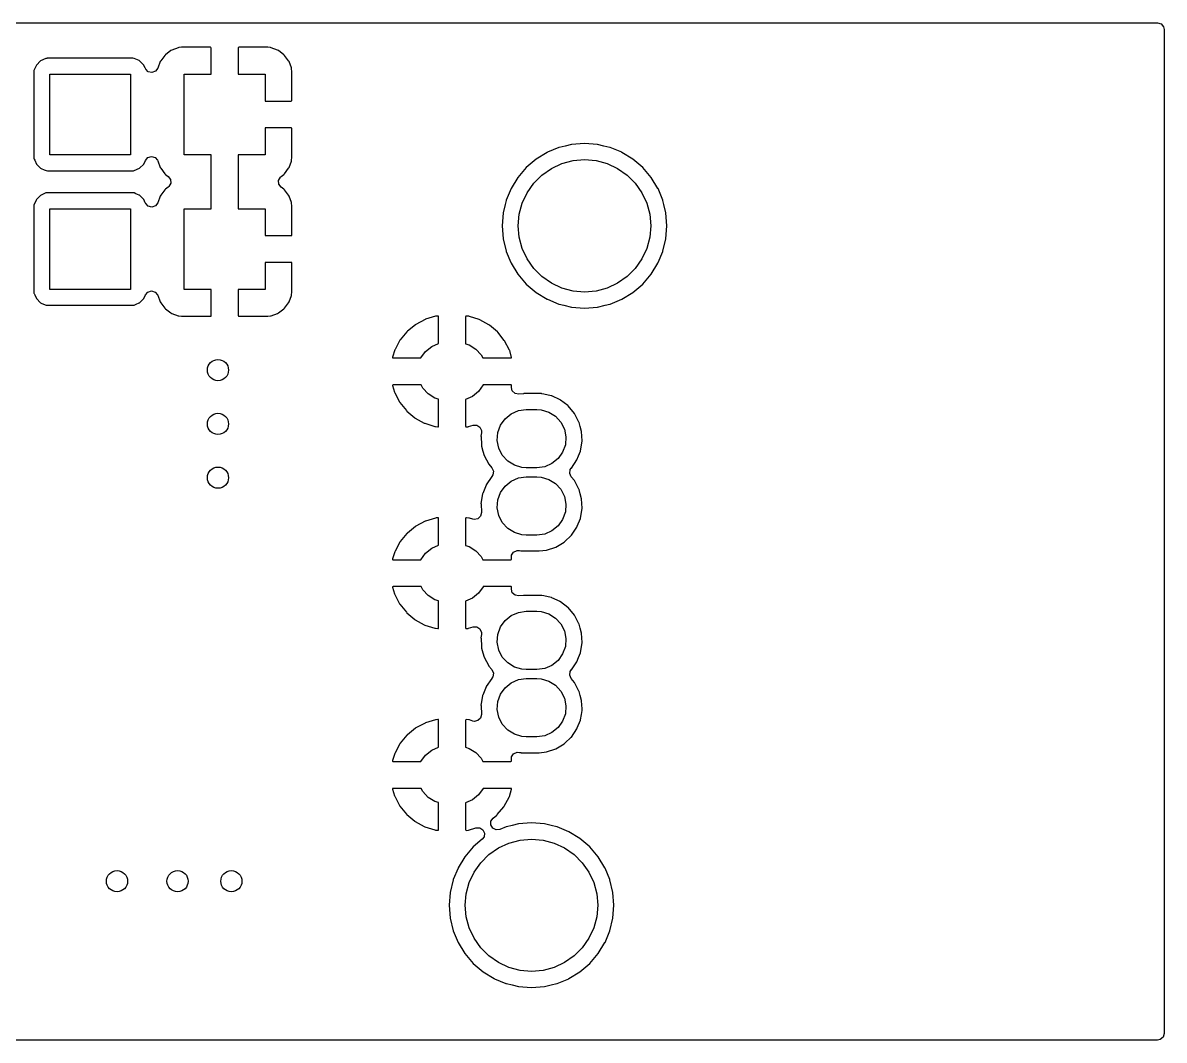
# Model space of a CAD drawing. Extents: x 0.02 to 1.58, y 0.02 to 0.78.
# Drawn here: x 0.73 to 1.578, y 0.022 to 0.778 of the extents above; entities that cross this region are included whole.
import ezdxf

# ---------------------------------------------------------------- set-up
doc = ezdxf.new("R2010")
doc.units = 0
doc.header["$MEASUREMENT"] = 0
doc.layers.add('BLACK', color=7, linetype='CONTINUOUS')

msp = doc.modelspace()

# ---------------------------------------------------------------- linework, layer by layer
at = {"layer": 'BLACK', "linetype": 'CONTINUOUS'}
for p, q in [((0.02677, 0.77819), (1.57323, 0.77819)), ((1.57323, 0.77819), (1.57591, 0.7774)), ((1.57591, 0.7774), (1.57774, 0.77529)), ((1.57774, 0.77529), (1.57819, 0.77323)), ((1.57819, 0.77323), (1.57819, 0.02677)), ((0.84001, 0.75751), (0.836, 0.7545)), ((0.84063, 0.75785), (0.84001, 0.75751)), ((0.84537, 0.75962), (0.84063, 0.75785)), ((0.84597, 0.75977), (0.84537, 0.75962)), ((0.84797, 0.75999), (0.84597, 0.75977)), ((0.84824, 0.76), (0.84797, 0.75999)), ((0.86947, 0.76), (0.84824, 0.76)), ((0.86977, 0.75993), (0.86947, 0.76)), ((0.86982, 0.75989), (0.86977, 0.75993)), ((0.87, 0.75929), (0.86982, 0.75989)), ((0.87, 0.74), (0.87, 0.75929)), ((0.89007, 0.75977), (0.89, 0.75947)), ((0.89, 0.75947), (0.89, 0.74)), ((0.89011, 0.75982), (0.89007, 0.75977)), ((0.89071, 0.76), (0.89011, 0.75982)), ((0.91176, 0.76), (0.89071, 0.76)), ((0.91203, 0.75999), (0.91176, 0.76)), ((0.91403, 0.75977), (0.91203, 0.75999)), ((0.91463, 0.75962), (0.91403, 0.75977)), ((0.91937, 0.75785), (0.91463, 0.75962)), ((0.91999, 0.75751), (0.91937, 0.75785)), ((0.924, 0.7545), (0.91999, 0.75751)), ((0.74007, 0.7468), (0.73829, 0.74277)), ((0.74318, 0.74992), (0.74007, 0.7468)), ((0.74721, 0.75171), (0.74318, 0.74992)), ((0.74781, 0.75178), (0.74721, 0.75171)), ((0.7481, 0.75181), (0.74781, 0.75178)), ((0.74824, 0.75183), (0.7481, 0.75181)), ((0.7481, 0.75181), (0.7481, 0.75181)), ((0.81176, 0.75183), (0.74824, 0.75183)), ((0.81277, 0.75171), (0.81176, 0.75183)), ((0.81404, 0.75115), (0.81277, 0.75171)), ((0.81638, 0.75012), (0.81404, 0.75115)), ((0.8168, 0.74993), (0.81638, 0.75012)), ((0.81638, 0.75012), (0.81638, 0.75012)), ((0.81992, 0.74682), (0.8168, 0.74993)), ((0.82099, 0.7444), (0.81992, 0.74682)), ((0.83215, 0.74937), (0.83029, 0.7444)), ((0.83249, 0.74999), (0.83215, 0.74937)), ((0.8355, 0.75401), (0.83249, 0.74999)), ((0.836, 0.7545), (0.8355, 0.75401)), ((0.9245, 0.75401), (0.924, 0.7545)), ((0.92751, 0.74999), (0.9245, 0.75401)), ((0.92785, 0.74937), (0.92751, 0.74999)), ((0.92963, 0.74463), (0.92785, 0.74937)), ((0.73829, 0.74277), (0.73817, 0.74176)), ((0.73817, 0.74176), (0.73817, 0.67824)), ((0.75, 0.68), (0.75, 0.74)), ((0.75, 0.74), (0.81, 0.74)), ((0.81, 0.74), (0.81, 0.68)), ((0.82111, 0.74413), (0.82099, 0.7444)), ((0.82129, 0.74377), (0.82111, 0.74413)), ((0.82326, 0.7418), (0.82129, 0.74377)), ((0.82599, 0.7412), (0.82326, 0.7418)), ((0.82861, 0.74217), (0.82599, 0.7412)), ((0.83029, 0.7444), (0.82861, 0.74217)), ((0.85, 0.68), (0.85, 0.74)), ((0.85, 0.74), (0.87, 0.74)), ((0.89, 0.74), (0.91, 0.74)), ((0.91, 0.74), (0.91, 0.72)), ((0.92977, 0.74403), (0.92963, 0.74463)), ((0.92998, 0.74203), (0.92977, 0.74403)), ((0.93, 0.74176), (0.92998, 0.74203)), ((0.93, 0.72053), (0.93, 0.74176)), ((0.91, 0.72), (0.92929, 0.72)), ((0.92929, 0.72), (0.92989, 0.72018)), ((0.92989, 0.72018), (0.92993, 0.72023)), ((0.92993, 0.72023), (0.93, 0.72053)), ((0.92947, 0.7), (0.91, 0.7)), ((0.91, 0.7), (0.91, 0.68)), ((0.92977, 0.69993), (0.92947, 0.7)), ((0.92982, 0.69989), (0.92977, 0.69993)), ((0.93, 0.69929), (0.92982, 0.69989)), ((0.93, 0.67824), (0.93, 0.69929)), ((1.13785, 0.68775), (1.13296, 0.68657)), ((1.14743, 0.6885), (1.13785, 0.68775)), ((1.157, 0.68775), (1.14743, 0.6885)), ((1.16189, 0.68657), (1.157, 0.68775)), ((0.81, 0.68), (0.75, 0.68)), ((0.82291, 0.678), (0.82558, 0.67882)), ((0.82558, 0.67882), (0.82828, 0.67806)), ((0.87, 0.68), (0.85, 0.68)), ((0.87, 0.64), (0.87, 0.68)), ((0.91, 0.68), (0.89, 0.68)), ((0.89, 0.68), (0.89, 0.64)), ((1.11963, 0.68183), (1.11143, 0.6768)), ((1.11981, 0.6819), (1.11963, 0.68183)), ((1.12832, 0.68543), (1.11981, 0.6819)), ((1.11981, 0.6819), (1.11981, 0.6819)), ((1.1285, 0.6855), (1.12832, 0.68543)), ((1.12832, 0.68543), (1.12832, 0.68543)), ((1.12869, 0.68555), (1.1285, 0.6855)), ((1.13296, 0.68657), (1.12869, 0.68555)), ((1.12869, 0.68555), (1.12869, 0.68555)), ((1.16616, 0.68555), (1.16189, 0.68657)), ((1.16635, 0.6855), (1.16616, 0.68555)), ((1.16616, 0.68555), (1.16616, 0.68555)), ((1.16653, 0.68543), (1.16635, 0.6855)), ((1.17504, 0.6819), (1.16653, 0.68543)), ((1.16653, 0.68543), (1.16653, 0.68543)), ((1.17522, 0.68183), (1.17504, 0.6819)), ((1.17504, 0.6819), (1.17504, 0.6819)), ((1.18342, 0.6768), (1.17522, 0.68183)), ((0.73817, 0.67824), (0.73829, 0.67721)), ((0.73829, 0.67721), (0.73844, 0.67687)), ((0.73844, 0.67687), (0.73844, 0.67687)), ((0.73844, 0.67687), (0.73884, 0.67597)), ((0.73884, 0.67597), (0.74008, 0.67318)), ((0.74008, 0.67318), (0.7432, 0.67007)), ((0.81279, 0.66829), (0.81682, 0.67008)), ((0.81682, 0.67008), (0.81993, 0.6732)), ((0.81993, 0.6732), (0.82111, 0.67586)), ((0.82111, 0.67586), (0.82291, 0.678)), ((0.82828, 0.67806), (0.83013, 0.67597)), ((0.83013, 0.67597), (0.83029, 0.6756)), ((0.83029, 0.6756), (0.83215, 0.67063)), ((0.83215, 0.67063), (0.83249, 0.67001)), ((0.92751, 0.67001), (0.92785, 0.67063)), ((0.92785, 0.67063), (0.92963, 0.67537)), ((0.92963, 0.67537), (0.92977, 0.67597)), ((0.92977, 0.67597), (0.92998, 0.67797)), ((0.92998, 0.67797), (0.93, 0.67824)), ((1.10413, 0.67056), (1.09789, 0.66326)), ((1.11143, 0.6768), (1.10413, 0.67056)), ((1.12282, 0.66989), (1.13059, 0.67351)), ((1.13059, 0.67351), (1.13888, 0.67573)), ((1.13888, 0.67573), (1.14743, 0.67648)), ((1.14743, 0.67648), (1.15597, 0.67573)), ((1.15597, 0.67573), (1.16426, 0.67351)), ((1.16426, 0.67351), (1.17203, 0.66989)), ((1.19072, 0.67056), (1.18342, 0.6768)), ((1.19696, 0.66326), (1.19072, 0.67056)), ((0.7432, 0.67007), (0.74362, 0.66988)), ((0.74362, 0.66988), (0.74362, 0.66988)), ((0.74362, 0.66988), (0.74596, 0.66885)), ((0.74596, 0.66885), (0.74723, 0.66829)), ((0.74723, 0.66829), (0.74824, 0.66817)), ((0.74824, 0.66817), (0.81176, 0.66817)), ((0.81176, 0.66817), (0.8119, 0.66819)), ((0.8119, 0.66819), (0.8122, 0.66822)), ((0.8119, 0.66819), (0.8119, 0.66819)), ((0.8122, 0.66822), (0.81279, 0.66829)), ((0.83249, 0.67001), (0.8355, 0.666)), ((0.8355, 0.666), (0.836, 0.6655)), ((0.836, 0.6655), (0.83804, 0.66397)), ((0.83804, 0.66397), (0.83971, 0.66173)), ((0.83971, 0.66173), (0.83991, 0.65894)), ((0.92009, 0.66106), (0.92143, 0.66351)), ((0.92143, 0.66351), (0.92196, 0.66397)), ((0.92196, 0.66397), (0.924, 0.6655)), ((0.924, 0.6655), (0.9245, 0.666)), ((0.9245, 0.666), (0.92751, 0.67001)), ((1.09789, 0.66326), (1.09287, 0.65507)), ((1.10973, 0.6589), (1.11579, 0.66497)), ((1.11579, 0.66497), (1.12282, 0.66989)), ((1.17203, 0.66989), (1.17906, 0.66497)), ((1.17906, 0.66497), (1.18512, 0.6589)), ((1.20198, 0.65507), (1.19696, 0.66326)), ((0.8355, 0.654), (0.83249, 0.64999)), ((0.836, 0.6545), (0.8355, 0.654)), ((0.83804, 0.65603), (0.836, 0.6545)), ((0.83857, 0.65649), (0.83804, 0.65603)), ((0.83991, 0.65894), (0.83857, 0.65649)), ((0.92029, 0.65827), (0.92009, 0.66106)), ((0.92196, 0.65603), (0.92029, 0.65827)), ((0.924, 0.6545), (0.92196, 0.65603)), ((0.9245, 0.654), (0.924, 0.6545)), ((0.92751, 0.64999), (0.9245, 0.654)), ((1.09279, 0.65489), (1.08926, 0.64637)), ((1.09287, 0.65507), (1.09279, 0.65489)), ((1.09279, 0.65489), (1.09279, 0.65489)), ((1.10481, 0.65187), (1.10973, 0.6589)), ((1.18512, 0.6589), (1.19004, 0.65187)), ((1.20206, 0.65489), (1.20198, 0.65507)), ((1.20559, 0.64637), (1.20206, 0.65489)), ((1.20206, 0.65489), (1.20206, 0.65489)), ((0.73911, 0.64463), (0.73829, 0.64277)), ((0.73988, 0.64638), (0.73911, 0.64463)), ((0.74007, 0.6468), (0.73988, 0.64638)), ((0.73988, 0.64638), (0.73988, 0.64638)), ((0.74318, 0.64992), (0.74007, 0.6468)), ((0.74721, 0.65171), (0.74318, 0.64992)), ((0.74781, 0.65178), (0.74721, 0.65171)), ((0.7481, 0.65181), (0.74781, 0.65178)), ((0.74824, 0.65183), (0.7481, 0.65181)), ((0.7481, 0.65181), (0.7481, 0.65181)), ((0.81176, 0.65183), (0.74824, 0.65183)), ((0.81277, 0.65171), (0.81176, 0.65183)), ((0.81404, 0.65115), (0.81277, 0.65171)), ((0.81638, 0.65012), (0.81404, 0.65115)), ((0.8168, 0.64993), (0.81638, 0.65012)), ((0.81638, 0.65012), (0.81638, 0.65012)), ((0.81992, 0.64682), (0.8168, 0.64993)), ((0.82099, 0.6444), (0.81992, 0.64682)), ((0.83215, 0.64937), (0.83029, 0.6444)), ((0.83249, 0.64999), (0.83215, 0.64937)), ((0.92785, 0.64937), (0.92751, 0.64999)), ((0.92963, 0.64463), (0.92785, 0.64937)), ((0.92977, 0.64403), (0.92963, 0.64463)), ((1.08914, 0.646), (1.08845, 0.64311)), ((1.08919, 0.64619), (1.08914, 0.646)), ((1.08914, 0.646), (1.08914, 0.646)), ((1.08926, 0.64637), (1.08919, 0.64619)), ((1.08926, 0.64637), (1.08926, 0.64637)), ((1.10118, 0.6441), (1.10481, 0.65187)), ((1.19004, 0.65187), (1.19367, 0.6441)), ((1.20566, 0.64619), (1.20559, 0.64637)), ((1.20559, 0.64637), (1.20559, 0.64637)), ((1.20571, 0.646), (1.20566, 0.64619)), ((1.2064, 0.64311), (1.20571, 0.646)), ((1.20571, 0.646), (1.20571, 0.646)), ((0.73829, 0.64277), (0.73817, 0.64176)), ((0.73817, 0.64176), (0.73817, 0.57824)), ((0.75, 0.58), (0.75, 0.64)), ((0.75, 0.64), (0.81, 0.64)), ((0.81, 0.64), (0.81, 0.58)), ((0.82111, 0.64413), (0.82099, 0.6444)), ((0.82129, 0.64377), (0.82111, 0.64413)), ((0.82326, 0.6418), (0.82129, 0.64377)), ((0.82599, 0.6412), (0.82326, 0.6418)), ((0.82861, 0.64217), (0.82599, 0.6412)), ((0.83029, 0.6444), (0.82861, 0.64217)), ((0.85, 0.58), (0.85, 0.64)), ((0.85, 0.64), (0.87, 0.64)), ((0.89, 0.64), (0.91, 0.64)), ((0.91, 0.64), (0.91, 0.62)), ((0.92998, 0.64203), (0.92977, 0.64403)), ((0.93, 0.64176), (0.92998, 0.64203)), ((0.93, 0.62053), (0.93, 0.64176)), ((1.08695, 0.63685), (1.08619, 0.62727)), ((1.08845, 0.64311), (1.08695, 0.63685)), ((1.09896, 0.63581), (1.10118, 0.6441)), ((1.19367, 0.6441), (1.19589, 0.63581)), ((1.2079, 0.63685), (1.2064, 0.64311)), ((1.20866, 0.62727), (1.2079, 0.63685)), ((1.09821, 0.62727), (1.09896, 0.63581)), ((1.19589, 0.63581), (1.19664, 0.62727)), ((0.91, 0.62), (0.92929, 0.62)), ((0.92929, 0.62), (0.92989, 0.62018)), ((0.92989, 0.62018), (0.92993, 0.62023)), ((0.92993, 0.62023), (0.93, 0.62053)), ((1.08619, 0.62727), (1.08695, 0.61769)), ((1.09896, 0.61872), (1.09821, 0.62727)), ((1.19664, 0.62727), (1.19589, 0.61872)), ((1.2079, 0.61769), (1.20866, 0.62727)), ((1.08695, 0.61769), (1.08919, 0.60835)), ((1.10118, 0.61044), (1.09896, 0.61872)), ((1.19589, 0.61872), (1.19367, 0.61044)), ((1.20566, 0.60835), (1.2079, 0.61769)), ((1.08919, 0.60835), (1.08926, 0.60817)), ((1.08926, 0.60817), (1.08926, 0.60817)), ((1.08926, 0.60817), (1.09269, 0.59989)), ((1.10481, 0.60266), (1.10118, 0.61044)), ((1.10973, 0.59563), (1.10481, 0.60266)), ((1.19004, 0.60266), (1.18512, 0.59563)), ((1.19367, 0.61044), (1.19004, 0.60266)), ((1.20216, 0.59989), (1.20559, 0.60817)), ((1.20559, 0.60817), (1.20566, 0.60835)), ((1.20559, 0.60817), (1.20559, 0.60817)), ((0.92947, 0.6), (0.91, 0.6)), ((0.91, 0.6), (0.91, 0.58)), ((0.92977, 0.59993), (0.92947, 0.6)), ((0.92982, 0.59989), (0.92977, 0.59993)), ((0.93, 0.59929), (0.92982, 0.59989)), ((0.93, 0.57824), (0.93, 0.59929)), ((1.09269, 0.59989), (1.09287, 0.59947)), ((1.09287, 0.59947), (1.09789, 0.59128)), ((1.11579, 0.58957), (1.10973, 0.59563)), ((1.18512, 0.59563), (1.17906, 0.58957)), ((1.19696, 0.59128), (1.20198, 0.59947)), ((1.20198, 0.59947), (1.20216, 0.59989)), ((1.09789, 0.59128), (1.10413, 0.58397)), ((1.12282, 0.58465), (1.11579, 0.58957)), ((1.17906, 0.58957), (1.17203, 0.58465)), ((1.19072, 0.58397), (1.19696, 0.59128)), ((0.73817, 0.57824), (0.73829, 0.57721)), ((0.73829, 0.57721), (0.73844, 0.57687)), ((0.73844, 0.57687), (0.73844, 0.57687)), ((0.73844, 0.57687), (0.73884, 0.57597)), ((0.81, 0.58), (0.75, 0.58)), ((0.82111, 0.57586), (0.82291, 0.578)), ((0.82291, 0.578), (0.82558, 0.57882)), ((0.82558, 0.57882), (0.82828, 0.57806)), ((0.82828, 0.57806), (0.83013, 0.57597)), ((0.87, 0.58), (0.85, 0.58)), ((0.87, 0.56053), (0.87, 0.58)), ((0.91, 0.58), (0.89, 0.58)), ((0.89, 0.58), (0.89, 0.56071)), ((0.92977, 0.57597), (0.92998, 0.57797)), ((0.92998, 0.57797), (0.93, 0.57824)), ((1.10413, 0.58397), (1.11143, 0.57773)), ((1.11143, 0.57773), (1.11963, 0.57271)), ((1.13059, 0.58102), (1.12282, 0.58465)), ((1.13888, 0.5788), (1.13059, 0.58102)), ((1.14743, 0.57805), (1.13888, 0.5788)), ((1.15597, 0.5788), (1.14743, 0.57805)), ((1.16426, 0.58102), (1.15597, 0.5788)), ((1.17203, 0.58465), (1.16426, 0.58102)), ((1.17522, 0.57271), (1.18342, 0.57773)), ((1.18342, 0.57773), (1.19072, 0.58397)), ((0.73884, 0.57597), (0.74008, 0.57318)), ((0.74008, 0.57318), (0.7432, 0.57007)), ((0.7432, 0.57007), (0.74362, 0.56988)), ((0.74362, 0.56988), (0.74362, 0.56988)), ((0.74362, 0.56988), (0.74538, 0.56911)), ((0.74538, 0.56911), (0.74723, 0.56829)), ((0.8122, 0.56822), (0.81279, 0.56829)), ((0.81279, 0.56829), (0.81435, 0.56899)), ((0.81435, 0.56899), (0.8164, 0.5699)), ((0.8164, 0.5699), (0.81682, 0.57008)), ((0.81682, 0.57008), (0.81993, 0.5732)), ((0.81993, 0.5732), (0.82111, 0.57586)), ((0.83013, 0.57597), (0.83029, 0.5756)), ((0.83029, 0.5756), (0.83215, 0.57063)), ((0.83215, 0.57063), (0.83249, 0.57001)), ((0.83249, 0.57001), (0.8355, 0.566)), ((0.9245, 0.566), (0.92751, 0.57001)), ((0.92751, 0.57001), (0.92785, 0.57063)), ((0.92785, 0.57063), (0.92963, 0.57537)), ((0.92963, 0.57537), (0.92977, 0.57597)), ((1.11963, 0.57271), (1.11981, 0.57264)), ((1.11981, 0.57264), (1.11981, 0.57264)), ((1.11981, 0.57264), (1.12832, 0.56911)), ((1.12832, 0.56911), (1.12832, 0.56911)), ((1.12832, 0.56911), (1.1285, 0.56903)), ((1.1285, 0.56903), (1.12869, 0.56899)), ((1.12869, 0.56899), (1.12869, 0.56899)), ((1.12869, 0.56899), (1.13203, 0.56819)), ((1.16282, 0.56819), (1.16616, 0.56899)), ((1.16616, 0.56899), (1.16635, 0.56903)), ((1.16616, 0.56899), (1.16616, 0.56899)), ((1.16635, 0.56903), (1.16653, 0.56911)), ((1.16653, 0.56911), (1.17504, 0.57264)), ((1.16653, 0.56911), (1.16653, 0.56911)), ((1.17504, 0.57264), (1.17522, 0.57271)), ((1.17504, 0.57264), (1.17504, 0.57264)), ((0.74723, 0.56829), (0.74824, 0.56817)), ((0.74824, 0.56817), (0.81176, 0.56817)), ((0.81176, 0.56817), (0.8119, 0.56819)), ((0.8119, 0.56819), (0.8122, 0.56822)), ((0.8119, 0.56819), (0.8119, 0.56819)), ((0.8355, 0.566), (0.836, 0.5655)), ((0.836, 0.5655), (0.84001, 0.56249)), ((0.84001, 0.56249), (0.84063, 0.56215)), ((0.84063, 0.56215), (0.84537, 0.56037)), ((0.84537, 0.56037), (0.84597, 0.56023)), ((0.84597, 0.56023), (0.84797, 0.56002)), ((0.84797, 0.56002), (0.84824, 0.56)), ((0.84824, 0.56), (0.86929, 0.56)), ((0.86929, 0.56), (0.86989, 0.56018)), ((0.86989, 0.56018), (0.86993, 0.56023)), ((0.86993, 0.56023), (0.87, 0.56053)), ((0.89, 0.56071), (0.89018, 0.56011)), ((0.89018, 0.56011), (0.89023, 0.56007)), ((0.89023, 0.56007), (0.89053, 0.56)), ((0.89053, 0.56), (0.91176, 0.56)), ((0.91176, 0.56), (0.91203, 0.56002)), ((0.91203, 0.56002), (0.91403, 0.56023)), ((0.91403, 0.56023), (0.91463, 0.56037)), ((0.91463, 0.56037), (0.91937, 0.56215)), ((0.91937, 0.56215), (0.91999, 0.56249)), ((0.91999, 0.56249), (0.924, 0.5655)), ((0.924, 0.5655), (0.9245, 0.566)), ((1.0367, 0.55999), (1.02935, 0.55777)), ((1.03717, 0.56008), (1.0367, 0.55999)), ((1.03835, 0.5602), (1.03717, 0.56008)), ((1.03883, 0.56012), (1.03835, 0.5602)), ((1.039, 0.55955), (1.03883, 0.56012)), ((1.05914, 0.56006), (1.059, 0.55956)), ((1.05971, 0.56016), (1.05914, 0.56006)), ((1.0614, 0.55997), (1.05971, 0.56016)), ((1.06187, 0.55987), (1.0614, 0.55997)), ((1.06919, 0.55754), (1.06187, 0.55987)), ((1.13203, 0.56819), (1.13785, 0.56679)), ((1.13785, 0.56679), (1.14743, 0.56604)), ((1.14743, 0.56604), (1.157, 0.56679)), ((1.157, 0.56679), (1.16282, 0.56819)), ((1.02171, 0.55371), (1.01576, 0.54885)), ((1.02211, 0.55398), (1.02171, 0.55371)), ((1.0289, 0.55758), (1.02211, 0.55398)), ((1.02935, 0.55777), (1.0289, 0.55758)), ((1.039, 0.53975), (1.039, 0.55955)), ((1.059, 0.55956), (1.059, 0.53958)), ((1.06964, 0.55735), (1.06919, 0.55754)), ((1.07637, 0.55365), (1.06964, 0.55735)), ((1.07677, 0.55338), (1.07637, 0.55365)), ((1.08266, 0.54844), (1.07677, 0.55338)), ((1.01542, 0.54851), (1.01052, 0.54259)), ((1.01576, 0.54885), (1.01542, 0.54851)), ((1.08299, 0.54809), (1.08266, 0.54844)), ((1.08781, 0.54211), (1.08299, 0.54809)), ((1.00641, 0.53499), (1.00476, 0.52968)), ((1.00659, 0.53543), (1.00641, 0.53499)), ((1.01025, 0.54219), (1.00659, 0.53543)), ((1.01052, 0.54259), (1.01025, 0.54219)), ((1.02928, 0.53382), (1.03385, 0.53752)), ((1.03385, 0.53752), (1.039, 0.53975)), ((1.059, 0.53958), (1.06174, 0.53878)), ((1.06174, 0.53878), (1.06674, 0.53568)), ((1.06674, 0.53568), (1.07072, 0.53136)), ((1.08807, 0.5417), (1.08781, 0.54211)), ((1.09163, 0.53489), (1.08807, 0.5417)), ((1.09181, 0.53445), (1.09163, 0.53489)), ((1.09328, 0.52946), (1.09181, 0.53445)), ((1.00476, 0.52968), (1.00476, 0.52913)), ((1.00476, 0.52913), (1.00502, 0.529)), ((1.00502, 0.529), (1.02586, 0.529)), ((1.02586, 0.529), (1.02587, 0.52903)), ((1.02587, 0.52903), (1.02928, 0.53382)), ((1.07072, 0.53136), (1.07192, 0.529)), ((1.07192, 0.529), (1.0927, 0.529)), ((1.0927, 0.529), (1.09324, 0.52916)), ((1.09324, 0.52916), (1.09328, 0.52946)), ((1.0053, 0.509), (1.00476, 0.50884)), ((1.02608, 0.509), (1.0053, 0.509)), ((1.02728, 0.50664), (1.02608, 0.509)), ((1.07213, 0.50897), (1.06872, 0.50418)), ((1.07214, 0.509), (1.07213, 0.50897)), ((1.09298, 0.509), (1.07214, 0.509)), ((1.09324, 0.50887), (1.09298, 0.509)), ((1.00476, 0.50884), (1.00472, 0.50854)), ((1.00472, 0.50854), (1.00619, 0.50355)), ((1.00619, 0.50355), (1.00637, 0.50311)), ((1.00637, 0.50311), (1.00993, 0.4963)), ((1.03126, 0.50232), (1.02728, 0.50664)), ((1.03626, 0.49922), (1.03126, 0.50232)), ((1.06415, 0.50048), (1.059, 0.49825)), ((1.06872, 0.50418), (1.06415, 0.50048)), ((1.09307, 0.50718), (1.09323, 0.50818)), ((1.09376, 0.50447), (1.09307, 0.50718)), ((1.09323, 0.50818), (1.09324, 0.50887)), ((1.09581, 0.50257), (1.09376, 0.50447)), ((1.09856, 0.50208), (1.09581, 0.50257)), ((1.10217, 0.50247), (1.09856, 0.50208)), ((1.1023, 0.50248), (1.10217, 0.50247)), ((1.10217, 0.50247), (1.10217, 0.50247)), ((1.11552, 0.50248), (1.1023, 0.50248)), ((1.11575, 0.50247), (1.11552, 0.50248)), ((1.11708, 0.50218), (1.11575, 0.50247)), ((1.12258, 0.50094), (1.11708, 0.50218)), ((1.12285, 0.50089), (1.12258, 0.50094)), ((1.12258, 0.50094), (1.12258, 0.50094)), ((1.12309, 0.50077), (1.12285, 0.50089)), ((1.1292, 0.49792), (1.12309, 0.50077)), ((1.12309, 0.50077), (1.12309, 0.50077)), ((1.00993, 0.4963), (1.01019, 0.49589)), ((1.01019, 0.49589), (1.01501, 0.4899)), ((1.039, 0.49842), (1.03626, 0.49922)), ((1.039, 0.47844), (1.039, 0.49842)), ((1.059, 0.49825), (1.059, 0.47845)), ((1.12944, 0.49781), (1.1292, 0.49792)), ((1.1292, 0.49792), (1.1292, 0.49792)), ((1.12965, 0.49765), (1.12944, 0.49781)), ((1.13501, 0.49356), (1.12965, 0.49765)), ((1.12965, 0.49765), (1.12965, 0.49765)), ((1.13522, 0.49339), (1.13501, 0.49356)), ((1.13992, 0.48784), (1.13522, 0.49339)), ((1.01501, 0.4899), (1.01534, 0.48956)), ((1.01534, 0.48956), (1.02123, 0.48462)), ((1.02123, 0.48462), (1.02163, 0.48435)), ((1.02163, 0.48435), (1.02836, 0.48065)), ((1.08493, 0.47903), (1.08833, 0.48382)), ((1.08833, 0.48382), (1.0929, 0.48752)), ((1.0929, 0.48752), (1.0983, 0.48986)), ((1.0983, 0.48986), (1.10412, 0.49065)), ((1.10412, 0.49065), (1.11199, 0.49065)), ((1.11199, 0.49065), (1.11516, 0.49042)), ((1.11516, 0.49042), (1.1208, 0.48878)), ((1.1208, 0.48878), (1.12579, 0.48568)), ((1.12579, 0.48568), (1.12977, 0.48136)), ((1.14331, 0.4814), (1.13992, 0.48784)), ((1.02836, 0.48065), (1.02881, 0.48046)), ((1.02881, 0.48046), (1.03613, 0.47813)), ((1.03613, 0.47813), (1.0366, 0.47803)), ((1.0366, 0.47803), (1.03829, 0.47784)), ((1.03829, 0.47784), (1.03886, 0.47794)), ((1.03886, 0.47794), (1.039, 0.47844)), ((1.059, 0.47845), (1.05917, 0.47789)), ((1.05917, 0.47789), (1.05965, 0.4778)), ((1.05965, 0.4778), (1.06083, 0.47792)), ((1.06083, 0.47792), (1.0613, 0.47801)), ((1.0613, 0.47801), (1.06459, 0.47901)), ((1.06459, 0.47901), (1.06738, 0.47903)), ((1.06738, 0.47903), (1.06974, 0.47753)), ((1.06974, 0.47753), (1.07092, 0.475)), ((1.07092, 0.475), (1.07091, 0.47345)), ((1.08294, 0.4735), (1.08493, 0.47903)), ((1.12977, 0.48136), (1.13244, 0.47612)), ((1.13244, 0.47612), (1.1336, 0.47036)), ((1.14338, 0.48114), (1.14331, 0.4814)), ((1.14424, 0.47801), (1.14338, 0.48114)), ((1.14524, 0.47439), (1.14424, 0.47801)), ((1.07091, 0.47345), (1.07049, 0.47088)), ((1.07049, 0.47088), (1.0705, 0.47061)), ((1.0705, 0.47061), (1.0705, 0.47061)), ((1.0705, 0.47061), (1.07082, 0.46451)), ((1.08251, 0.46764), (1.08294, 0.4735)), ((1.08367, 0.46188), (1.08251, 0.46764)), ((1.1336, 0.47036), (1.13317, 0.4645)), ((1.14443, 0.45994), (1.14562, 0.46712)), ((1.14525, 0.47412), (1.14524, 0.47439)), ((1.14541, 0.47114), (1.14525, 0.47412)), ((1.14562, 0.46712), (1.14541, 0.47114)), ((1.07082, 0.46451), (1.07087, 0.46361)), ((1.07087, 0.46361), (1.07094, 0.46336)), ((1.07094, 0.46336), (1.07094, 0.46336)), ((1.07094, 0.46336), (1.07195, 0.45969)), ((1.07195, 0.45969), (1.0728, 0.4566)), ((1.08634, 0.45664), (1.08367, 0.46188)), ((1.13118, 0.45897), (1.12778, 0.45418)), ((1.13317, 0.4645), (1.13118, 0.45897)), ((1.143, 0.45636), (1.14433, 0.45969)), ((1.14433, 0.45969), (1.14443, 0.45994)), ((1.14433, 0.45969), (1.14433, 0.45969)), ((1.0728, 0.4566), (1.07619, 0.45016)), ((1.07619, 0.45016), (1.07637, 0.44996)), ((1.07637, 0.44996), (1.07859, 0.44733)), ((1.09032, 0.45232), (1.08634, 0.45664)), ((1.09531, 0.44922), (1.09032, 0.45232)), ((1.12321, 0.45048), (1.11782, 0.44814)), ((1.12778, 0.45418), (1.12321, 0.45048)), ((1.13764, 0.44717), (1.14173, 0.45319)), ((1.14173, 0.45319), (1.143, 0.45636)), ((1.07859, 0.44733), (1.07972, 0.44477)), ((1.07929, 0.44201), (1.07861, 0.44096)), ((1.07972, 0.44477), (1.07929, 0.44201)), ((1.10095, 0.44758), (1.09531, 0.44922)), ((1.10412, 0.44735), (1.10095, 0.44758)), ((1.11199, 0.44735), (1.10412, 0.44735)), ((1.11782, 0.44814), (1.11199, 0.44735)), ((1.13639, 0.44322), (1.13682, 0.44599)), ((1.13752, 0.44067), (1.13639, 0.44322)), ((1.13682, 0.44599), (1.1375, 0.44704)), ((1.1375, 0.44704), (1.13764, 0.44717)), ((1.07428, 0.43456), (1.07178, 0.42831)), ((1.07438, 0.43481), (1.07428, 0.43456)), ((1.07428, 0.43456), (1.07428, 0.43456)), ((1.07847, 0.44083), (1.07438, 0.43481)), ((1.07861, 0.44096), (1.07847, 0.44083)), ((1.08493, 0.42903), (1.08833, 0.43382)), ((1.08833, 0.43382), (1.0929, 0.43752)), ((1.0929, 0.43752), (1.0983, 0.43986)), ((1.0983, 0.43986), (1.10412, 0.44065)), ((1.10412, 0.44065), (1.11199, 0.44065)), ((1.11199, 0.44065), (1.11516, 0.44042)), ((1.11516, 0.44042), (1.1208, 0.43878)), ((1.1208, 0.43878), (1.12579, 0.43568)), ((1.12579, 0.43568), (1.12977, 0.43136)), ((1.13992, 0.43783), (1.13752, 0.44067)), ((1.14331, 0.4314), (1.13992, 0.43783)), ((1.07168, 0.42806), (1.07049, 0.42088)), ((1.07178, 0.42831), (1.07168, 0.42806)), ((1.07178, 0.42831), (1.07178, 0.42831)), ((1.08294, 0.4235), (1.08493, 0.42903)), ((1.12977, 0.43136), (1.13244, 0.42612)), ((1.13244, 0.42612), (1.1336, 0.42036)), ((1.14338, 0.43114), (1.14331, 0.4314)), ((1.14423, 0.42806), (1.14338, 0.43114)), ((1.14524, 0.42439), (1.14423, 0.42806)), ((1.14525, 0.42412), (1.14524, 0.42439)), ((1.14541, 0.42114), (1.14525, 0.42412)), ((1.07049, 0.42088), (1.0705, 0.42061)), ((1.0705, 0.42061), (1.0705, 0.42061)), ((1.0705, 0.42061), (1.07085, 0.41406)), ((1.08251, 0.41764), (1.08294, 0.4235)), ((1.08367, 0.41188), (1.08251, 0.41764)), ((1.1336, 0.42036), (1.13317, 0.4145)), ((1.14443, 0.40994), (1.14562, 0.41712)), ((1.14562, 0.41712), (1.14541, 0.42114)), ((1.0289, 0.40758), (1.02211, 0.40398)), ((1.02935, 0.40777), (1.0289, 0.40758)), ((1.0367, 0.40999), (1.02935, 0.40777)), ((1.03717, 0.41008), (1.0367, 0.40999)), ((1.03835, 0.4102), (1.03717, 0.41008)), ((1.03883, 0.41012), (1.03835, 0.4102)), ((1.039, 0.40955), (1.03883, 0.41012)), ((1.039, 0.38975), (1.039, 0.40955)), ((1.05914, 0.41006), (1.059, 0.40956)), ((1.059, 0.40956), (1.059, 0.38958)), ((1.05971, 0.41016), (1.05914, 0.41006)), ((1.0614, 0.40997), (1.05971, 0.41016)), ((1.06187, 0.40987), (1.0614, 0.40997)), ((1.06439, 0.40907), (1.06187, 0.40987)), ((1.06544, 0.40886), (1.06439, 0.40907)), ((1.06819, 0.4094), (1.06544, 0.40886)), ((1.0702, 0.41134), (1.06819, 0.4094)), ((1.07085, 0.41406), (1.0702, 0.41134)), ((1.08634, 0.40664), (1.08367, 0.41188)), ((1.13118, 0.40897), (1.12778, 0.40418)), ((1.13317, 0.4145), (1.13118, 0.40897)), ((1.14205, 0.40398), (1.14433, 0.40969)), ((1.14433, 0.40969), (1.14443, 0.40994)), ((1.14433, 0.40969), (1.14433, 0.40969)), ((1.01576, 0.39885), (1.01542, 0.39851)), ((1.02171, 0.40371), (1.01576, 0.39885)), ((1.02211, 0.40398), (1.02171, 0.40371)), ((1.09032, 0.40232), (1.08634, 0.40664)), ((1.09531, 0.39922), (1.09032, 0.40232)), ((1.10095, 0.39758), (1.09531, 0.39922)), ((1.12321, 0.40048), (1.11782, 0.39814)), ((1.12778, 0.40418), (1.12321, 0.40048)), ((1.13764, 0.39717), (1.14173, 0.40319)), ((1.14173, 0.40319), (1.14205, 0.40398)), ((1.01025, 0.39219), (1.00659, 0.38543)), ((1.01052, 0.39259), (1.01025, 0.39219)), ((1.01542, 0.39851), (1.01052, 0.39259)), ((1.10412, 0.39735), (1.10095, 0.39758)), ((1.11199, 0.39735), (1.10412, 0.39735)), ((1.11782, 0.39814), (1.11199, 0.39735)), ((1.12612, 0.38843), (1.13236, 0.39217)), ((1.13236, 0.39217), (1.1328, 0.39259)), ((1.1328, 0.39259), (1.13745, 0.39699)), ((1.13745, 0.39699), (1.13764, 0.39717)), ((1.13745, 0.39699), (1.13745, 0.39699)), ((1.00641, 0.38499), (1.00476, 0.37968)), ((1.00659, 0.38543), (1.00641, 0.38499)), ((1.02587, 0.37903), (1.02928, 0.38382)), ((1.02928, 0.38382), (1.03385, 0.38752)), ((1.03385, 0.38752), (1.039, 0.38975)), ((1.059, 0.38958), (1.06174, 0.38878)), ((1.06174, 0.38878), (1.06674, 0.38568)), ((1.06674, 0.38568), (1.07072, 0.38136)), ((1.09325, 0.38237), (1.09476, 0.38472)), ((1.09325, 0.37957), (1.09325, 0.38237)), ((1.09476, 0.38472), (1.0973, 0.38588)), ((1.0973, 0.38588), (1.09909, 0.38581)), ((1.09909, 0.38581), (1.10017, 0.38557)), ((1.10017, 0.38557), (1.10017, 0.38557)), ((1.10017, 0.38557), (1.10036, 0.38553)), ((1.10036, 0.38553), (1.10059, 0.38552)), ((1.10059, 0.38552), (1.11381, 0.38552)), ((1.11381, 0.38552), (1.11922, 0.3861)), ((1.11922, 0.3861), (1.12612, 0.38843)), ((1.00476, 0.37968), (1.00476, 0.37913)), ((1.00476, 0.37913), (1.00502, 0.379)), ((1.00502, 0.379), (1.02586, 0.379)), ((1.02586, 0.379), (1.02587, 0.37903)), ((1.07072, 0.38136), (1.07192, 0.379)), ((1.07192, 0.379), (1.0927, 0.379)), ((1.0927, 0.379), (1.09324, 0.37916)), ((1.09324, 0.37916), (1.09328, 0.37946)), ((1.09328, 0.37946), (1.09325, 0.37957)), ((1.00476, 0.35884), (1.00472, 0.35854)), ((1.00472, 0.35854), (1.00619, 0.35355)), ((1.0053, 0.359), (1.00476, 0.35884)), ((1.02608, 0.359), (1.0053, 0.359)), ((1.02728, 0.35664), (1.02608, 0.359)), ((1.03126, 0.35232), (1.02728, 0.35664)), ((1.07213, 0.35897), (1.06872, 0.35418)), ((1.07214, 0.359), (1.07213, 0.35897)), ((1.09298, 0.359), (1.07214, 0.359)), ((1.09324, 0.35887), (1.09298, 0.359)), ((1.09307, 0.35718), (1.09323, 0.35818)), ((1.09376, 0.35447), (1.09307, 0.35718)), ((1.09323, 0.35818), (1.09324, 0.35887)), ((1.00619, 0.35355), (1.00637, 0.35311)), ((1.00637, 0.35311), (1.00993, 0.3463)), ((1.03626, 0.34922), (1.03126, 0.35232)), ((1.039, 0.34842), (1.03626, 0.34922)), ((1.039, 0.32844), (1.039, 0.34842)), ((1.06415, 0.35048), (1.059, 0.34825)), ((1.059, 0.34825), (1.059, 0.32845)), ((1.06872, 0.35418), (1.06415, 0.35048)), ((1.09581, 0.35257), (1.09376, 0.35447)), ((1.09856, 0.35208), (1.09581, 0.35257)), ((1.10217, 0.35247), (1.09856, 0.35208)), ((1.1023, 0.35248), (1.10217, 0.35247)), ((1.10217, 0.35247), (1.10217, 0.35247)), ((1.11552, 0.35248), (1.1023, 0.35248)), ((1.11575, 0.35247), (1.11552, 0.35248)), ((1.11708, 0.35218), (1.11575, 0.35247)), ((1.12258, 0.35094), (1.11708, 0.35218)), ((1.12285, 0.35089), (1.12258, 0.35094)), ((1.12258, 0.35094), (1.12258, 0.35094)), ((1.12309, 0.35077), (1.12285, 0.35089)), ((1.1292, 0.34792), (1.12309, 0.35077)), ((1.12309, 0.35077), (1.12309, 0.35077)), ((1.12944, 0.34781), (1.1292, 0.34792)), ((1.1292, 0.34792), (1.1292, 0.34792)), ((1.12965, 0.34765), (1.12944, 0.34781)), ((1.00993, 0.3463), (1.01019, 0.34589)), ((1.01019, 0.34589), (1.01501, 0.33991)), ((1.01501, 0.33991), (1.01534, 0.33956)), ((1.01534, 0.33956), (1.02123, 0.33462)), ((1.0929, 0.33752), (1.0983, 0.33986)), ((1.0983, 0.33986), (1.10412, 0.34065)), ((1.10412, 0.34065), (1.11199, 0.34065)), ((1.11199, 0.34065), (1.11516, 0.34042)), ((1.11516, 0.34042), (1.1208, 0.33878)), ((1.13501, 0.34355), (1.12965, 0.34765)), ((1.12965, 0.34765), (1.12965, 0.34765)), ((1.13522, 0.34339), (1.13501, 0.34355)), ((1.13992, 0.33783), (1.13522, 0.34339)), ((1.02123, 0.33462), (1.02163, 0.33435)), ((1.02163, 0.33435), (1.02836, 0.33065)), ((1.08493, 0.32903), (1.08833, 0.33382)), ((1.08833, 0.33382), (1.0929, 0.33752)), ((1.1208, 0.33878), (1.12579, 0.33568)), ((1.12579, 0.33568), (1.12977, 0.33136)), ((1.12977, 0.33136), (1.13244, 0.32612)), ((1.14331, 0.3314), (1.13992, 0.33783)), ((1.14338, 0.33114), (1.14331, 0.3314)), ((1.14424, 0.32801), (1.14338, 0.33114)), ((1.02836, 0.33065), (1.02881, 0.33046)), ((1.02881, 0.33046), (1.03613, 0.32813)), ((1.03613, 0.32813), (1.0366, 0.32803)), ((1.0366, 0.32803), (1.03829, 0.32784)), ((1.03829, 0.32784), (1.03886, 0.32794)), ((1.03886, 0.32794), (1.039, 0.32844)), ((1.059, 0.32845), (1.05917, 0.32788)), ((1.05917, 0.32788), (1.05965, 0.3278)), ((1.05965, 0.3278), (1.06083, 0.32792)), ((1.06083, 0.32792), (1.0613, 0.32801)), ((1.0613, 0.32801), (1.06459, 0.329)), ((1.06459, 0.329), (1.06738, 0.32903)), ((1.06738, 0.32903), (1.06974, 0.32753)), ((1.06974, 0.32753), (1.07092, 0.325)), ((1.07091, 0.32344), (1.07049, 0.32088)), ((1.07092, 0.325), (1.07091, 0.32344)), ((1.08251, 0.31764), (1.08294, 0.3235)), ((1.08294, 0.3235), (1.08493, 0.32903)), ((1.13244, 0.32612), (1.1336, 0.32036)), ((1.14524, 0.32438), (1.14424, 0.32801)), ((1.14525, 0.32412), (1.14524, 0.32438)), ((1.14541, 0.32115), (1.14525, 0.32412)), ((1.07049, 0.32088), (1.0705, 0.32061)), ((1.0705, 0.32061), (1.0705, 0.32061)), ((1.0705, 0.32061), (1.07082, 0.31451)), ((1.07082, 0.31451), (1.07087, 0.31361)), ((1.08367, 0.31188), (1.08251, 0.31764)), ((1.13317, 0.3145), (1.13118, 0.30897)), ((1.1336, 0.32036), (1.13317, 0.3145)), ((1.14443, 0.30994), (1.14562, 0.31712)), ((1.14562, 0.31712), (1.14541, 0.32115)), ((1.07087, 0.31361), (1.07094, 0.31336)), ((1.07094, 0.31336), (1.07094, 0.31336)), ((1.07094, 0.31336), (1.07195, 0.30969)), ((1.07195, 0.30969), (1.0728, 0.3066)), ((1.0728, 0.3066), (1.07619, 0.30017)), ((1.08634, 0.30664), (1.08367, 0.31188)), ((1.09032, 0.30232), (1.08634, 0.30664)), ((1.13118, 0.30897), (1.12778, 0.30418)), ((1.14173, 0.30319), (1.143, 0.30636)), ((1.143, 0.30636), (1.14433, 0.30969)), ((1.14433, 0.30969), (1.14443, 0.30994)), ((1.14433, 0.30969), (1.14433, 0.30969)), ((1.07619, 0.30017), (1.07637, 0.29996)), ((1.07637, 0.29996), (1.07859, 0.29733)), ((1.07859, 0.29733), (1.07972, 0.29478)), ((1.09531, 0.29922), (1.09032, 0.30232)), ((1.10095, 0.29758), (1.09531, 0.29922)), ((1.10412, 0.29735), (1.10095, 0.29758)), ((1.11199, 0.29735), (1.10412, 0.29735)), ((1.11782, 0.29814), (1.11199, 0.29735)), ((1.12321, 0.30048), (1.11782, 0.29814)), ((1.12778, 0.30418), (1.12321, 0.30048)), ((1.13682, 0.29599), (1.1375, 0.29704)), ((1.1375, 0.29704), (1.13764, 0.29717)), ((1.13764, 0.29717), (1.14173, 0.30319)), ((1.07847, 0.29083), (1.07438, 0.28481)), ((1.07861, 0.29096), (1.07847, 0.29083)), ((1.07929, 0.29201), (1.07861, 0.29096)), ((1.07972, 0.29478), (1.07929, 0.29201)), ((1.0929, 0.28752), (1.0983, 0.28986)), ((1.0983, 0.28986), (1.10412, 0.29065)), ((1.10412, 0.29065), (1.11199, 0.29065)), ((1.11199, 0.29065), (1.11516, 0.29042)), ((1.11516, 0.29042), (1.1208, 0.28878)), ((1.1208, 0.28878), (1.12579, 0.28568)), ((1.13639, 0.29323), (1.13682, 0.29599)), ((1.13752, 0.29067), (1.13639, 0.29323)), ((1.13992, 0.28784), (1.13752, 0.29067)), ((1.07428, 0.28456), (1.07178, 0.27831)), ((1.07438, 0.28481), (1.07428, 0.28456)), ((1.07428, 0.28456), (1.07428, 0.28456)), ((1.08493, 0.27903), (1.08833, 0.28382)), ((1.08833, 0.28382), (1.0929, 0.28752)), ((1.12579, 0.28568), (1.12977, 0.28136)), ((1.12977, 0.28136), (1.13244, 0.27612)), ((1.14331, 0.2814), (1.13992, 0.28784)), ((1.14338, 0.28114), (1.14331, 0.2814)), ((1.14423, 0.27806), (1.14338, 0.28114)), ((1.0707, 0.27215), (1.07049, 0.27088)), ((1.07163, 0.27779), (1.0707, 0.27215)), ((1.07168, 0.27806), (1.07163, 0.27779)), ((1.07178, 0.27831), (1.07168, 0.27806)), ((1.07178, 0.27831), (1.07178, 0.27831)), ((1.08251, 0.26764), (1.08294, 0.2735)), ((1.08294, 0.2735), (1.08493, 0.27903)), ((1.13244, 0.27612), (1.1336, 0.27036)), ((1.14524, 0.27438), (1.14423, 0.27806)), ((1.14525, 0.27412), (1.14524, 0.27438)), ((1.14556, 0.26828), (1.14525, 0.27412)), ((1.07085, 0.26405), (1.0702, 0.26134)), ((1.07049, 0.27088), (1.0705, 0.27061)), ((1.0705, 0.27061), (1.0705, 0.27061)), ((1.0705, 0.27061), (1.07085, 0.26405)), ((1.08367, 0.26188), (1.08251, 0.26764)), ((1.13317, 0.2645), (1.13118, 0.25897)), ((1.1336, 0.27036), (1.13317, 0.2645)), ((1.14443, 0.25994), (1.14511, 0.26405)), ((1.14511, 0.26405), (1.14558, 0.26686)), ((1.14562, 0.26712), (1.14556, 0.26828)), ((1.14558, 0.26686), (1.14562, 0.26712)), ((1.14558, 0.26686), (1.14558, 0.26686)), ((1.0289, 0.25758), (1.02211, 0.25398)), ((1.02935, 0.25777), (1.0289, 0.25758)), ((1.0367, 0.25999), (1.02935, 0.25777)), ((1.03717, 0.26008), (1.0367, 0.25999)), ((1.03835, 0.2602), (1.03717, 0.26008)), ((1.03883, 0.26011), (1.03835, 0.2602)), ((1.039, 0.25955), (1.03883, 0.26011)), ((1.039, 0.23975), (1.039, 0.25955)), ((1.05914, 0.26006), (1.059, 0.25956)), ((1.059, 0.25956), (1.059, 0.23958)), ((1.05971, 0.26016), (1.05914, 0.26006)), ((1.0614, 0.25997), (1.05971, 0.26016)), ((1.06187, 0.25987), (1.0614, 0.25997)), ((1.06439, 0.25907), (1.06187, 0.25987)), ((1.06544, 0.25886), (1.06439, 0.25907)), ((1.06819, 0.2594), (1.06544, 0.25886)), ((1.0702, 0.26134), (1.06819, 0.2594)), ((1.08634, 0.25664), (1.08367, 0.26188)), ((1.09032, 0.25232), (1.08634, 0.25664)), ((1.13118, 0.25897), (1.12778, 0.25418)), ((1.14205, 0.25398), (1.14433, 0.25969)), ((1.14433, 0.25969), (1.14443, 0.25994)), ((1.14433, 0.25969), (1.14433, 0.25969)), ((1.01542, 0.24851), (1.01052, 0.24259)), ((1.01576, 0.24885), (1.01542, 0.24851)), ((1.02171, 0.25371), (1.01576, 0.24885)), ((1.02211, 0.25398), (1.02171, 0.25371)), ((1.09531, 0.24922), (1.09032, 0.25232)), ((1.10095, 0.24758), (1.09531, 0.24922)), ((1.10412, 0.24735), (1.10095, 0.24758)), ((1.11199, 0.24735), (1.10412, 0.24735)), ((1.11782, 0.24814), (1.11199, 0.24735)), ((1.12321, 0.25048), (1.11782, 0.24814)), ((1.12778, 0.25418), (1.12321, 0.25048)), ((1.1328, 0.24259), (1.13745, 0.24699)), ((1.13745, 0.24699), (1.13764, 0.24717)), ((1.13745, 0.24699), (1.13745, 0.24699)), ((1.13764, 0.24717), (1.14173, 0.25319)), ((1.14173, 0.25319), (1.14205, 0.25398)), ((1.01025, 0.24219), (1.00659, 0.23543)), ((1.01052, 0.24259), (1.01025, 0.24219)), ((1.02928, 0.23382), (1.03385, 0.23752)), ((1.03385, 0.23752), (1.039, 0.23975)), ((1.059, 0.23958), (1.06174, 0.23878)), ((1.06174, 0.23878), (1.06674, 0.23568)), ((1.11922, 0.2361), (1.12612, 0.23842)), ((1.12612, 0.23842), (1.13236, 0.24217)), ((1.13236, 0.24217), (1.1328, 0.24259)), ((1.00641, 0.23499), (1.00476, 0.22968)), ((1.00476, 0.22968), (1.00476, 0.22913)), ((1.00476, 0.22913), (1.00502, 0.229)), ((1.00659, 0.23543), (1.00641, 0.23499)), ((1.02586, 0.229), (1.02587, 0.22903)), ((1.02587, 0.22903), (1.02928, 0.23382)), ((1.06674, 0.23568), (1.07072, 0.23136)), ((1.07072, 0.23136), (1.07192, 0.229)), ((1.0927, 0.229), (1.09324, 0.22916)), ((1.09324, 0.22916), (1.09328, 0.22946)), ((1.09325, 0.23237), (1.09476, 0.23472)), ((1.09325, 0.22957), (1.09325, 0.23237)), ((1.09328, 0.22946), (1.09325, 0.22957)), ((1.09476, 0.23472), (1.0973, 0.23588)), ((1.0973, 0.23588), (1.09909, 0.23581)), ((1.09909, 0.23581), (1.10017, 0.23557)), ((1.10017, 0.23557), (1.10017, 0.23557)), ((1.10017, 0.23557), (1.10036, 0.23553)), ((1.10036, 0.23553), (1.10059, 0.23552)), ((1.10059, 0.23552), (1.11381, 0.23552)), ((1.11381, 0.23552), (1.11922, 0.2361)), ((1.00502, 0.229), (1.02586, 0.229)), ((1.07192, 0.229), (1.0927, 0.229)), ((1.00476, 0.20884), (1.00472, 0.20854)), ((1.00472, 0.20854), (1.00619, 0.20355)), ((1.0053, 0.209), (1.00476, 0.20884)), ((1.02608, 0.209), (1.0053, 0.209)), ((1.02728, 0.20664), (1.02608, 0.209)), ((1.03126, 0.20232), (1.02728, 0.20664)), ((1.06872, 0.20418), (1.06415, 0.20048)), ((1.07213, 0.20897), (1.06872, 0.20418)), ((1.07214, 0.209), (1.07213, 0.20897)), ((1.09298, 0.209), (1.07214, 0.209)), ((1.09159, 0.20301), (1.09324, 0.20832)), ((1.09324, 0.20887), (1.09298, 0.209)), ((1.09324, 0.20832), (1.09324, 0.20887)), ((1.00619, 0.20355), (1.00637, 0.20311)), ((1.00637, 0.20311), (1.00993, 0.1963)), ((1.00993, 0.1963), (1.01019, 0.19589)), ((1.01019, 0.19589), (1.01501, 0.1899)), ((1.03626, 0.19922), (1.03126, 0.20232)), ((1.039, 0.19842), (1.03626, 0.19922)), ((1.039, 0.17844), (1.039, 0.19842)), ((1.06415, 0.20048), (1.059, 0.19825)), ((1.059, 0.19825), (1.059, 0.17845)), ((1.08258, 0.18949), (1.08748, 0.19541)), ((1.08748, 0.19541), (1.08775, 0.19581)), ((1.08775, 0.19581), (1.09141, 0.20257)), ((1.09141, 0.20257), (1.09159, 0.20301)), ((1.01501, 0.1899), (1.01534, 0.18956)), ((1.01534, 0.18956), (1.02123, 0.18462)), ((1.07792, 0.18462), (1.07949, 0.1869)), ((1.07949, 0.1869), (1.08224, 0.18915)), ((1.08224, 0.18915), (1.08258, 0.18949)), ((1.02123, 0.18462), (1.02163, 0.18435)), ((1.02163, 0.18435), (1.02836, 0.18065)), ((1.02836, 0.18065), (1.02881, 0.18046)), ((1.02881, 0.18046), (1.03613, 0.17813)), ((1.03613, 0.17813), (1.0366, 0.17803)), ((1.03886, 0.17794), (1.039, 0.17844)), ((1.059, 0.17845), (1.05917, 0.17788)), ((1.0613, 0.17801), (1.06677, 0.17966)), ((1.06677, 0.17966), (1.06957, 0.17969)), ((1.06957, 0.17969), (1.07193, 0.17819)), ((1.07193, 0.17819), (1.07311, 0.17566)), ((1.07782, 0.18183), (1.07792, 0.18462)), ((1.07924, 0.17943), (1.07782, 0.18183)), ((1.08174, 0.17818), (1.07924, 0.17943)), ((1.08452, 0.17847), (1.08174, 0.17818)), ((1.08913, 0.18038), (1.08452, 0.17847)), ((1.08932, 0.18043), (1.08913, 0.18038)), ((1.09359, 0.18146), (1.08932, 0.18043)), ((1.08932, 0.18043), (1.08932, 0.18043)), ((1.09848, 0.18263), (1.09359, 0.18146)), ((1.10806, 0.18338), (1.09848, 0.18263)), ((1.11763, 0.18263), (1.10806, 0.18338)), ((1.12252, 0.18146), (1.11763, 0.18263)), ((1.12679, 0.18043), (1.12252, 0.18146)), ((1.12698, 0.18038), (1.12679, 0.18043)), ((1.12679, 0.18043), (1.12679, 0.18043)), ((1.12716, 0.18031), (1.12698, 0.18038)), ((1.13567, 0.17678), (1.12716, 0.18031)), ((1.12716, 0.18031), (1.12716, 0.18031)), ((1.0366, 0.17803), (1.03829, 0.17784)), ((1.03829, 0.17784), (1.03886, 0.17794)), ((1.05917, 0.17788), (1.05965, 0.1778)), ((1.05965, 0.1778), (1.06083, 0.17792)), ((1.06083, 0.17792), (1.0613, 0.17801)), ((1.07143, 0.17114), (1.06476, 0.16545)), ((1.07273, 0.17289), (1.07143, 0.17114)), ((1.07311, 0.17566), (1.07273, 0.17289)), ((1.09122, 0.16839), (1.09951, 0.17061)), ((1.09951, 0.17061), (1.10806, 0.17136)), ((1.10806, 0.17136), (1.1166, 0.17061)), ((1.1166, 0.17061), (1.12489, 0.16839)), ((1.13585, 0.17671), (1.13567, 0.17678)), ((1.13567, 0.17678), (1.13567, 0.17678)), ((1.14405, 0.17169), (1.13585, 0.17671)), ((1.15135, 0.16545), (1.14405, 0.17169)), ((1.06476, 0.16545), (1.05852, 0.15814)), ((1.07642, 0.15985), (1.08345, 0.16477)), ((1.08345, 0.16477), (1.09122, 0.16839)), ((1.12489, 0.16839), (1.13266, 0.16477)), ((1.13266, 0.16477), (1.13969, 0.15985)), ((1.15759, 0.15814), (1.15135, 0.16545)), ((1.05852, 0.15814), (1.0535, 0.14995)), ((1.06544, 0.14676), (1.07036, 0.15378)), ((1.07036, 0.15378), (1.07642, 0.15985)), ((1.13969, 0.15985), (1.14575, 0.15378)), ((1.14575, 0.15378), (1.15067, 0.14676)), ((1.16261, 0.14995), (1.15759, 0.15814)), ((1.05342, 0.14977), (1.04989, 0.14125)), ((1.0535, 0.14995), (1.05342, 0.14977)), ((1.05342, 0.14977), (1.05342, 0.14977)), ((1.06181, 0.13898), (1.06544, 0.14676)), ((1.15067, 0.14676), (1.1543, 0.13898)), ((1.16269, 0.14977), (1.16261, 0.14995)), ((1.16622, 0.14125), (1.16269, 0.14977)), ((1.16269, 0.14977), (1.16269, 0.14977)), ((1.04982, 0.14107), (1.04758, 0.13173)), ((1.04989, 0.14125), (1.04982, 0.14107)), ((1.04989, 0.14125), (1.04989, 0.14125)), ((1.05959, 0.1307), (1.06181, 0.13898)), ((1.1543, 0.13898), (1.15652, 0.1307)), ((1.16629, 0.14107), (1.16622, 0.14125)), ((1.16622, 0.14125), (1.16622, 0.14125)), ((1.16853, 0.13173), (1.16629, 0.14107)), ((1.04758, 0.13173), (1.04682, 0.12215)), ((1.05884, 0.12215), (1.05959, 0.1307)), ((1.15652, 0.1307), (1.15727, 0.12215)), ((1.16929, 0.12215), (1.16853, 0.13173)), ((1.04682, 0.12215), (1.04758, 0.11257)), ((1.05959, 0.1136), (1.05884, 0.12215)), ((1.15727, 0.12215), (1.15652, 0.1136)), ((1.16853, 0.11257), (1.16929, 0.12215)), ((1.04758, 0.11257), (1.04982, 0.10323)), ((1.06181, 0.10532), (1.05959, 0.1136)), ((1.15652, 0.1136), (1.1543, 0.10532)), ((1.16629, 0.10323), (1.16853, 0.11257)), ((1.04982, 0.10323), (1.04989, 0.10305)), ((1.04989, 0.10305), (1.04989, 0.10305)), ((1.04989, 0.10305), (1.05342, 0.09453)), ((1.06544, 0.09754), (1.06181, 0.10532)), ((1.1543, 0.10532), (1.15067, 0.09754)), ((1.16269, 0.09453), (1.16622, 0.10305)), ((1.16622, 0.10305), (1.16629, 0.10323)), ((1.16622, 0.10305), (1.16622, 0.10305)), ((1.05342, 0.09453), (1.0535, 0.09435)), ((1.0535, 0.09435), (1.05852, 0.08616)), ((1.07036, 0.09052), (1.06544, 0.09754)), ((1.15067, 0.09754), (1.14575, 0.09052)), ((1.15759, 0.08616), (1.16261, 0.09435)), ((1.16261, 0.09435), (1.16269, 0.09453)), ((1.05852, 0.08616), (1.06476, 0.07885)), ((1.07642, 0.08445), (1.07036, 0.09052)), ((1.14575, 0.09052), (1.13969, 0.08445)), ((1.15135, 0.07885), (1.15759, 0.08616)), ((1.06476, 0.07885), (1.07206, 0.07261)), ((1.08345, 0.07953), (1.07642, 0.08445)), ((1.09122, 0.0759), (1.08345, 0.07953)), ((1.13266, 0.07953), (1.12489, 0.0759)), ((1.13969, 0.08445), (1.13266, 0.07953)), ((1.14405, 0.07261), (1.15135, 0.07885)), ((1.07206, 0.07261), (1.08026, 0.06759)), ((1.09951, 0.07368), (1.09122, 0.0759)), ((1.10806, 0.07294), (1.09951, 0.07368)), ((1.1166, 0.07368), (1.10806, 0.07294)), ((1.12489, 0.0759), (1.1166, 0.07368)), ((1.13585, 0.06759), (1.14405, 0.07261)), ((1.08026, 0.06759), (1.08044, 0.06752)), ((1.08044, 0.06752), (1.08044, 0.06752)), ((1.08044, 0.06752), (1.08895, 0.06399)), ((1.08895, 0.06399), (1.08895, 0.06399)), ((1.08895, 0.06399), (1.08913, 0.06391)), ((1.08913, 0.06391), (1.08932, 0.06387)), ((1.08932, 0.06387), (1.08932, 0.06387)), ((1.08932, 0.06387), (1.09359, 0.06284)), ((1.09359, 0.06284), (1.09848, 0.06167)), ((1.09848, 0.06167), (1.10806, 0.06092)), ((1.10806, 0.06092), (1.11763, 0.06167)), ((1.11763, 0.06167), (1.12252, 0.06284)), ((1.12252, 0.06284), (1.12679, 0.06387)), ((1.12679, 0.06387), (1.12698, 0.06391)), ((1.12679, 0.06387), (1.12679, 0.06387)), ((1.12698, 0.06391), (1.12716, 0.06399)), ((1.12716, 0.06399), (1.13567, 0.06752)), ((1.12716, 0.06399), (1.12716, 0.06399)), ((1.13567, 0.06752), (1.13585, 0.06759)), ((1.13567, 0.06752), (1.13567, 0.06752)), ((1.57819, 0.02677), (1.5774, 0.02409)), ((1.57323, 0.02181), (0.02677, 0.02181)), ((1.57529, 0.02226), (1.57323, 0.02181)), ((1.5774, 0.02409), (1.57529, 0.02226))]:
    msp.add_line(p, q, dxfattribs=at)
at = {"layer": 'BLACK'}
for centre in [(0.875, 0.52), (0.875, 0.48), (0.875, 0.44), (0.8, 0.14), (0.845, 0.14), (0.885, 0.14)]:
    msp.add_circle(centre, 0.00787, dxfattribs=at)

doc.saveas('drawing.dxf')
